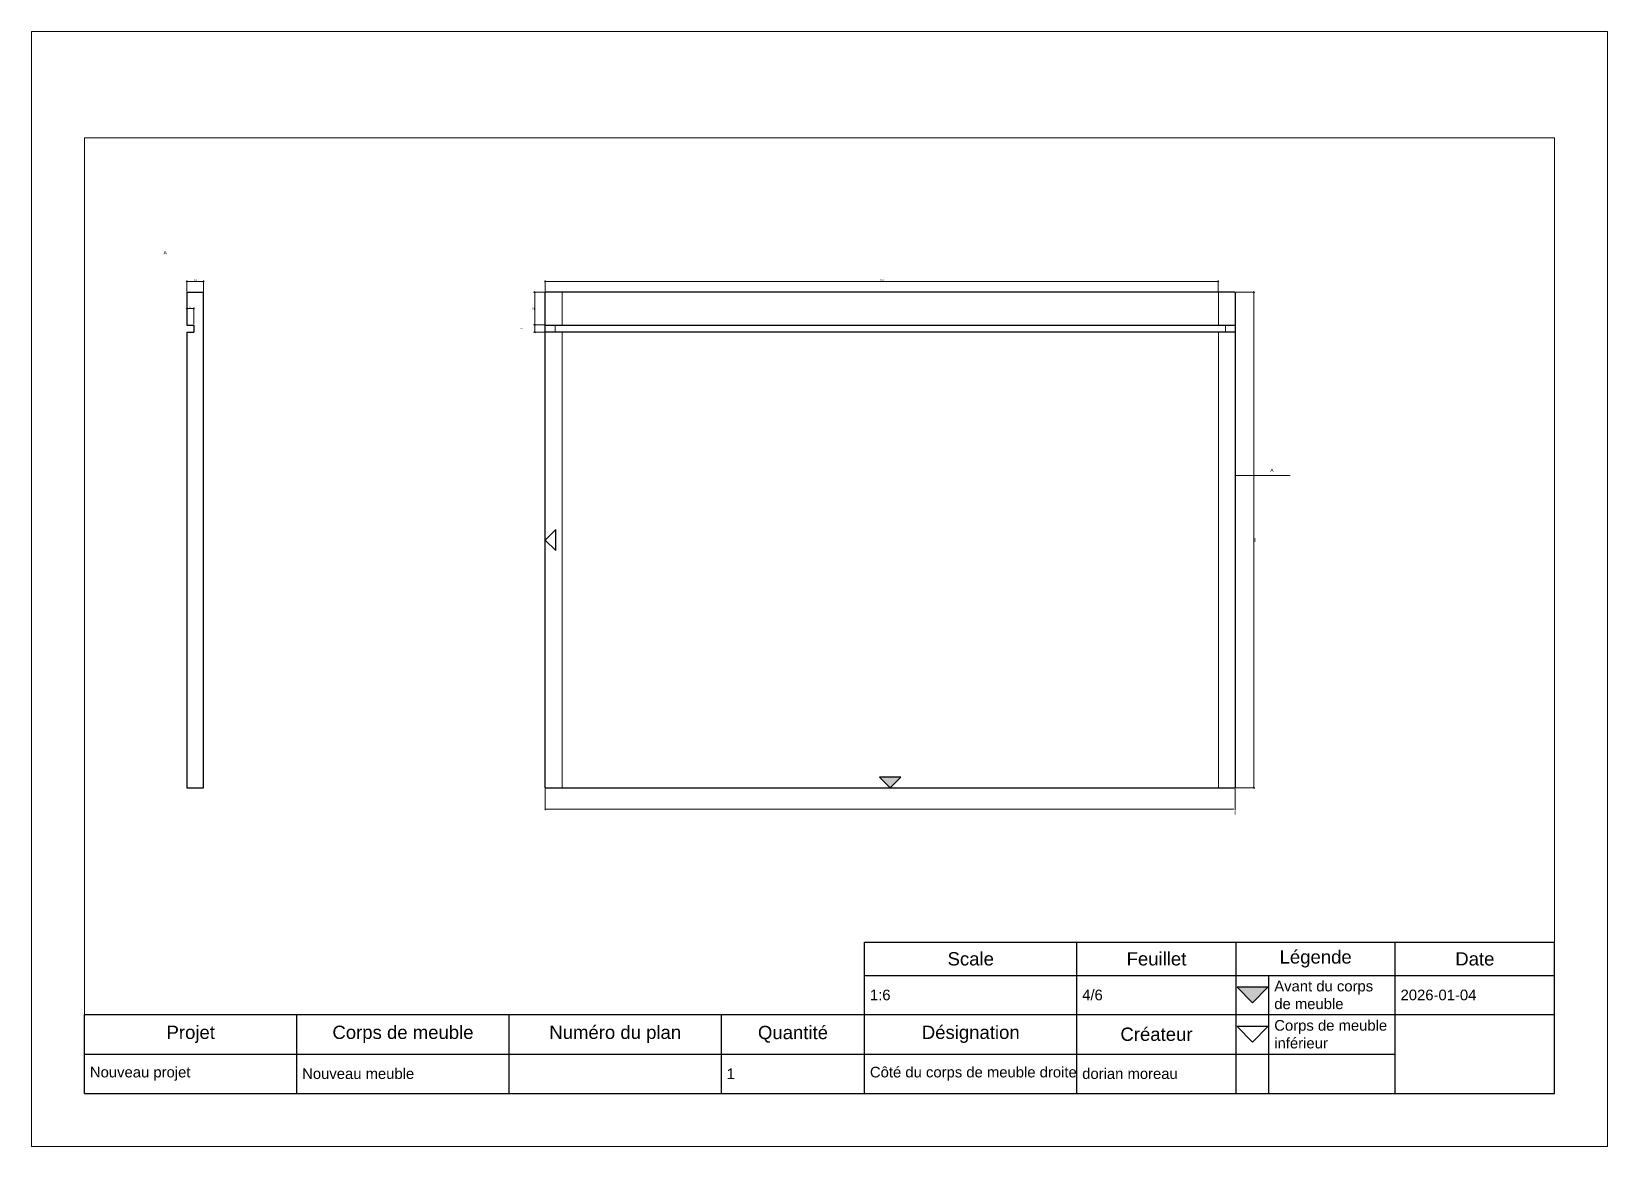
# Paper-space layout 'Côté du corps de meuble droite' of a CAD drawing. Header units: millimetres. Extents: x -5 to 1777, y -5 to 1255.
import ezdxf

# ---------------------------------------------------------------- set-up
doc = ezdxf.new("R2010")
doc.units = ezdxf.units.MM
doc.layers.get('0').update_dxf_attribs({"color": 254, "true_color": 0xc2ced6})
doc.layers.add('Nouveau projet_Nouveau meuble_Côté du corps de meuble droite_Vue de dessus', color=1, linetype='Continuous', true_color=0xff0000)
doc.layers.add('Nouveau projet_Nouveau meuble_Côté du corps de meuble droite_Vue de droite', color=1, linetype='Continuous', true_color=0xff0000)
doc.layers.add('TitleBlock', color=7, linetype='Continuous')
doc.styles.add('Blum_Dimension', font='arial.ttf', dxfattribs={"height": 2})
doc.styles.add('Blum_Titleblock_Header', font='arial.ttf', dxfattribs={"height": 2.5})
doc.styles.add('Blum_Titleblock_Value', font='arial.ttf', dxfattribs={"height": 2})
doc.styles.add('Blum_ViewInfo', font='arial.ttf', dxfattribs={"height": 4})
doc.dimstyles.new('Blum_Chain', dxfattribs={"dimtxt": 2, "dimasz": 2, "dimexe": 1.25, "dimexo": 1, "dimtad": 0, "dimjust": 4, "dimtih": 1, "dimtoh": 1, "dimtxsty": 'Blum_Dimension', "dimblk1": 'DOTSMALL', "dimsah": 1, "dimcen": 2, "dimadec": 0, "dimazin": 2, "dimtfac": 1, "dimtix": 1, "dimtmove": 0, "dimatfit": 3, "dimldrblk": 'OBLIQUE', "dimfxl": 1, "dimlwd": 5, "dimlwe": 5, "dimarcsym": 0})
doc.dimstyles.new('Blum_Default', dxfattribs={"dimtxt": 2, "dimasz": 1.5, "dimexe": 1.25, "dimexo": 1, "dimtad": 1, "dimtxsty": 'Blum_Dimension', "dimblk": 'OBLIQUE', "dimcen": 2, "dimadec": 0, "dimazin": 2, "dimtfac": 1, "dimtix": 1, "dimtmove": 0, "dimatfit": 3, "dimfxl": 1, "dimlwd": 5, "dimlwe": 5, "dimarcsym": 0})
doc.dimstyles.new('Blum_ViewInfo', dxfattribs={"dimtxt": 4, "dimasz": 3, "dimexe": 1.25, "dimexo": 1, "dimtad": 1, "dimtxsty": 'Blum_ViewInfo', "dimblk": 'OBLIQUE', "dimcen": 0, "dimadec": 0, "dimazin": 2, "dimtfac": 1, "dimtofl": 0, "dimtmove": 0, "dimatfit": 2, "dimfxl": 1, "dimlwd": 20, "dimlwe": 20, "dimarcsym": 0})

# ---------------------------------------------------------------- blocks, each defined once
blk = doc.blocks.new('Blum_Trinagle_Outline')
blk.add_lwpolyline([(0, 0), (2, 2), (-2, 2)], close=True)
blk = doc.blocks.new('Blum_Trinagle_Filled')
h = blk.add_hatch(color=256)
h.dxf.hatch_style = 1
h.paths.add_polyline_path([(2, 2), (-2, 2), (0, 0)])
blk.add_lwpolyline([(0, 0), (2, 2), (-2, 2)], close=True)
blk = doc.blocks.new('*T111')
at = {"layer": 'TitleBlock', "color": 0, "linetype": 'ByBlock', "lineweight": -2, "transparency": 16777216}
for p, q in [((147, 28.45), (277, 28.45)), ((147, 0), (147, 28.45)), ((187, 0), (187, 28.45)), ((217, 0), (217, 28.45)), ((247, 0), (247, 28.45)), ((277, 0), (277, 28.45)), ((147, 22.2), (277, 22.2)), ((223.2, 0), (223.2, 22.2)), ((0, 14.83), (277, 14.83)), ((0, 0), (0, 14.83)), ((40, 0), (40, 14.83)), ((80, 0), (80, 14.83)), ((120, 0), (120, 14.83)), ((0, 7.4), (247, 7.4)), ((0, 0), (277, 0))]:
    blk.add_line(p, q, dxfattribs=at)
at = {"layer": 'TitleBlock', "color": 0, "lineweight": 0, "transparency": 16777216, "xscale": 1.45, "yscale": 1.45, "zscale": 1.45}
for name, p in [('Blum_Trinagle_Filled', (220.1, 17.07)), ('Blum_Trinagle_Outline', (220.1, 9.67))]:
    blk.add_blockref(name, p, dxfattribs=at)
at = {"layer": 'TitleBlock', "color": 0, "lineweight": 0, "transparency": 16777216}
for s, insert, char_height, width, attachment_point, style in [('Légende', (232, 25.32), 2.5, 27, 5, 'Blum_Titleblock_Header'), ('Scale', (167, 25.32), 2.5, 37, 5, 'Blum_Titleblock_Header'), ('Feuillet', (202, 25.32), 2.5, 27, 5, 'Blum_Titleblock_Header'), ('Date', (262, 25.32), 2.5, 27, 5, 'Blum_Titleblock_Header'), ('Avant du corps de meuble', (224.2, 18.52), 2, 21.8, 4, 'Blum_Titleblock_Value'), ('1:6', (148, 18.52), 2, 38, 4, 'Blum_Titleblock_Value'), ('4/6', (188, 18.52), 2, 28, 4, 'Blum_Titleblock_Value'), ('2026-01-04', (248, 18.52), 2, 28, 4, 'Blum_Titleblock_Value'), ('Projet', (20, 11.12), 2.5, 37, 5, 'Blum_Titleblock_Header'), ('Corps de meuble', (60, 11.12), 2.5, 37, 5, 'Blum_Titleblock_Header'), ('Numéro du plan', (100, 11.12), 2.5, 37, 5, 'Blum_Titleblock_Header'), ('Quantité', (133.5, 11.12), 2.5, 24, 5, 'Blum_Titleblock_Header'), ('Désignation', (167, 11.12), 2.5, 37, 5, 'Blum_Titleblock_Header'), ('Créateur', (202, 11.12), 2.5, 27, 5, 'Blum_Titleblock_Header'), ('Corps de meuble inférieur', (224.2, 11.12), 2, 21.8, 4, 'Blum_Titleblock_Value'), ('Nouveau projet', (1, 3.7), 2, 38, 4, 'Blum_Titleblock_Value'), ('Nouveau meuble', (41, 3.7), 2, 38, 4, 'Blum_Titleblock_Value'), ('1', (121, 3.7), 2, 25, 4, 'Blum_Titleblock_Value'), ('Côté du corps de meuble droite', (148, 3.7), 2, 38, 4, 'Blum_Titleblock_Value'), ('dorian moreau', (188, 3.7), 2, 28, 4, 'Blum_Titleblock_Value')]:
    blk.add_mtext(s, dxfattribs=dict(at, insert=insert, char_height=char_height, width=width, attachment_point=attachment_point, style=style))
blk = doc.blocks.new('TitleBlock_Côté du corps de meuble droite')
at = {"layer": 'TitleBlock', "lineweight": 0, "transparency": 33554684}
for points in [[(-0.79, -0.79, 0), (-0.79, 209.21, 0), (296.21, 209.21, 0), (296.21, -0.79, 0)], [(9.21, 9.21, 0), (9.21, 189.21, 0), (286.21, 189.21, 0), (286.21, 9.21, 0)]]:
    blk.add_polyline3d(points, close=True, dxfattribs=at)
blk.add_blockref('*T111', (9.21, 9.21))
blk = doc.blocks.new('_Oblique')
at = {"color": 0, "linetype": 'ByBlock', "lineweight": -2}
blk.add_line((-0.5, -0.5), (0.5, 0.5), dxfattribs=at)
blk = doc.blocks.new('*D113')
at = {"layer": 'Nouveau projet_Nouveau meuble_Côté du corps de meuble droite_Vue de droite', "color": 0, "lineweight": 5, "transparency": 16777216}
for p, q in [((170.7, 924.6), (170.7, 943.3)), ((170.7, 942.1), (178.7, 942.1)), ((178.7, 924.6), (178.7, 943.3))]:
    blk.add_line(p, q, dxfattribs=at)
at = {"layer": 'Nouveau projet_Nouveau meuble_Côté du corps de meuble droite_Vue de droite', "color": 0, "lineweight": 5, "transparency": 16777216, "xscale": 1.5, "yscale": 1.5, "zscale": 1.5, "rotation": 180}
blk.add_blockref('_Oblique', (170.7, 942.1), dxfattribs=at)
at = {"layer": 'Nouveau projet_Nouveau meuble_Côté du corps de meuble droite_Vue de droite', "color": 0, "lineweight": 5, "transparency": 16777216, "xscale": 1.5, "yscale": 1.5, "zscale": 1.5}
blk.add_blockref('_Oblique', (178.7, 942.1), dxfattribs=at)
at = {"layer": 'Nouveau projet_Nouveau meuble_Côté du corps de meuble droite_Vue de droite', "color": 0, "lineweight": 0, "transparency": 16777216, "insert": (174.7, 943.7), "char_height": 2, "attachment_point": 5, "style": 'Blum_Dimension'}
blk.add_mtext('8', dxfattribs=at)
blk = doc.blocks.new('*D116')
at = {"layer": 'Nouveau projet_Nouveau meuble_Côté du corps de meuble droite_Vue de droite', "color": 0, "lineweight": 5, "transparency": 16777216}
for p, q in [((170.7, 961.6), (170.7, 973.8)), ((170.7, 972.6), (189.7, 972.6)), ((189.7, 961.6), (189.7, 973.8))]:
    blk.add_line(p, q, dxfattribs=at)
at = {"layer": 'Nouveau projet_Nouveau meuble_Côté du corps de meuble droite_Vue de droite', "color": 0, "lineweight": 5, "transparency": 16777216, "xscale": 1.5, "yscale": 1.5, "zscale": 1.5, "rotation": 180}
blk.add_blockref('_Oblique', (170.7, 972.6), dxfattribs=at)
at = {"layer": 'Nouveau projet_Nouveau meuble_Côté du corps de meuble droite_Vue de droite', "color": 0, "lineweight": 5, "transparency": 16777216, "xscale": 1.5, "yscale": 1.5, "zscale": 1.5}
blk.add_blockref('_Oblique', (189.7, 972.6), dxfattribs=at)
at = {"layer": 'Nouveau projet_Nouveau meuble_Côté du corps de meuble droite_Vue de droite', "color": 0, "lineweight": 0, "transparency": 16777216, "insert": (180.2, 974.2), "char_height": 2, "attachment_point": 5, "style": 'Blum_Dimension'}
blk.add_mtext('19', dxfattribs=at)
blk = doc.blocks.new('_DotSmall')
at = {"color": 0, "linetype": 'ByBlock', "const_width": 0.5}
blk.add_lwpolyline([(-0.0625, 0, 1), (0.0625, 0, 1)], format="xyb", close=True, dxfattribs=at)
blk = doc.blocks.new('*D119')
at = {"layer": 'Nouveau projet_Nouveau meuble_Côté du corps de meuble droite_Vue de dessus', "color": 0, "lineweight": 5, "transparency": 16777216}
for p, q in [((576.2, 399.6), (576.2, 375.3)), ((1356.2, 399.6), (1356.2, 375.3)), ((576.2, 376.6), (1354.2, 376.6))]:
    blk.add_line(p, q, dxfattribs=at)
at = {"layer": 'Nouveau projet_Nouveau meuble_Côté du corps de meuble droite_Vue de dessus', "color": 0, "lineweight": 0, "transparency": 16777216}
blk.add_solid([(1354.2, 376.3), (1354.2, 376.9), (1356.2, 376.6)], dxfattribs=at)
at = {"layer": 'Nouveau projet_Nouveau meuble_Côté du corps de meuble droite_Vue de dessus', "color": 0, "lineweight": 5, "transparency": 16777216, "xscale": 2, "yscale": 2, "zscale": 2, "rotation": 180}
blk.add_blockref('_DotSmall', (576.2, 376.6), dxfattribs=at)
at = {"layer": 'Nouveau projet_Nouveau meuble_Côté du corps de meuble droite_Vue de dessus', "color": 0, "lineweight": 0, "transparency": 16777216, "insert": (1356.2, 372.5), "char_height": 2, "attachment_point": 5, "rotation": 270, "style": 'Blum_Dimension'}
blk.add_mtext('780', dxfattribs=at)
blk = doc.blocks.new('*D122')
at = {"layer": 'Nouveau projet_Nouveau meuble_Côté du corps de meuble droite_Vue de dessus', "color": 0, "lineweight": 5, "transparency": 16777216}
for p, q in [((575.2, 923.6), (563, 923.6)), ((575.2, 915.6), (563, 915.6)), ((564.2, 915.6), (564.2, 923.6))]:
    blk.add_line(p, q, dxfattribs=at)
at = {"layer": 'Nouveau projet_Nouveau meuble_Côté du corps de meuble droite_Vue de dessus', "color": 0, "lineweight": 5, "transparency": 16777216, "xscale": 1.5, "yscale": 1.5, "zscale": 1.5}
for p, rotation in [((564.2, 923.6), 90), ((564.2, 915.6), 270)]:
    blk.add_blockref('_Oblique', p, dxfattribs=dict(at, rotation=rotation))
at = {"layer": 'Nouveau projet_Nouveau meuble_Côté du corps de meuble droite_Vue de dessus', "color": 0, "lineweight": 0, "transparency": 16777216, "insert": (549.2, 919.6), "char_height": 2, "attachment_point": 5, "rotation": 270, "style": 'Blum_Dimension'}
blk.add_mtext('8', dxfattribs=at)
blk = doc.blocks.new('*D125')
at = {"layer": 'Nouveau projet_Nouveau meuble_Côté du corps de meuble droite_Vue de dessus', "color": 0, "lineweight": 5, "transparency": 16777216}
for p, q in [((575.2, 960.6), (563, 960.6)), ((564.2, 923.6), (564.2, 960.6)), ((575.2, 923.6), (563, 923.6))]:
    blk.add_line(p, q, dxfattribs=at)
at = {"layer": 'Nouveau projet_Nouveau meuble_Côté du corps de meuble droite_Vue de dessus', "color": 0, "lineweight": 5, "transparency": 16777216, "xscale": 1.5, "yscale": 1.5, "zscale": 1.5}
for p, rotation in [((564.2, 960.6), 90), ((564.2, 923.6), 270)]:
    blk.add_blockref('_Oblique', p, dxfattribs=dict(at, rotation=rotation))
at = {"layer": 'Nouveau projet_Nouveau meuble_Côté du corps de meuble droite_Vue de dessus', "color": 0, "lineweight": 0, "transparency": 16777216, "insert": (562.6, 942.1), "char_height": 2, "attachment_point": 5, "rotation": 270, "style": 'Blum_Dimension'}
blk.add_mtext('37', dxfattribs=at)
blk = doc.blocks.new('*D128')
at = {"layer": 'Nouveau projet_Nouveau meuble_Côté du corps de meuble droite_Vue de dessus', "color": 0, "lineweight": 5, "transparency": 16777216}
for p, q in [((576.2, 961.6), (576.2, 973.8)), ((576.2, 972.6), (1337.2, 972.6)), ((1337.2, 961.6), (1337.2, 973.8))]:
    blk.add_line(p, q, dxfattribs=at)
at = {"layer": 'Nouveau projet_Nouveau meuble_Côté du corps de meuble droite_Vue de dessus', "color": 0, "lineweight": 5, "transparency": 16777216, "xscale": 1.5, "yscale": 1.5, "zscale": 1.5, "rotation": 180}
blk.add_blockref('_Oblique', (576.2, 972.6), dxfattribs=at)
at = {"layer": 'Nouveau projet_Nouveau meuble_Côté du corps de meuble droite_Vue de dessus', "color": 0, "lineweight": 5, "transparency": 16777216, "xscale": 1.5, "yscale": 1.5, "zscale": 1.5}
blk.add_blockref('_Oblique', (1337.2, 972.6), dxfattribs=at)
at = {"layer": 'Nouveau projet_Nouveau meuble_Côté du corps de meuble droite_Vue de dessus', "color": 0, "lineweight": 0, "transparency": 16777216, "insert": (956.7, 974.2), "char_height": 2, "attachment_point": 5, "style": 'Blum_Dimension'}
blk.add_mtext('761', dxfattribs=at)
blk = doc.blocks.new('*D131')
at = {"layer": 'Nouveau projet_Nouveau meuble_Côté du corps de meuble droite_Vue de dessus', "color": 0, "lineweight": 5, "transparency": 16777216}
for p, q in [((1357.2, 960.6), (1378.5, 960.6)), ((1377.2, 400.6), (1377.2, 960.6)), ((1357.2, 400.6), (1378.5, 400.6))]:
    blk.add_line(p, q, dxfattribs=at)
at = {"layer": 'Nouveau projet_Nouveau meuble_Côté du corps de meuble droite_Vue de dessus', "color": 0, "lineweight": 5, "transparency": 16777216, "xscale": 1.5, "yscale": 1.5, "zscale": 1.5}
for p, rotation in [((1377.2, 960.6), 90), ((1377.2, 400.6), 270)]:
    blk.add_blockref('_Oblique', p, dxfattribs=dict(at, rotation=rotation))
at = {"layer": 'Nouveau projet_Nouveau meuble_Côté du corps de meuble droite_Vue de dessus', "color": 0, "lineweight": 0, "transparency": 16777216, "insert": (1378.9, 680.6), "char_height": 2, "attachment_point": 5, "rotation": 270, "style": 'Blum_Dimension'}
blk.add_mtext('560', dxfattribs=at)

psp = doc.layouts.new('Côté du corps de meuble droite')

# ---------------------------------------------------------------- linework, layer by layer
at = {"linetype": 'Continuous', "lineweight": 30, "transparency": 33554684}
for p, q in [((170.726, 960.585), (170.726, 923.585)), ((170.726, 960.585), (189.726, 960.585)), ((189.726, 400.585), (189.726, 960.585)), ((576.226, 923.585), (576.226, 960.585)), ((1356.226, 960.585), (576.226, 960.585)), ((1356.226, 960.585), (1356.226, 923.585)), ((170.726, 923.585), (178.726, 923.585)), ((170.726, 915.585), (178.726, 915.585)), ((170.726, 915.585), (170.726, 400.585)), ((178.726, 923.585), (178.726, 915.585)), ((576.226, 923.585), (1356.226, 923.585)), ((576.226, 915.585), (576.226, 923.585)), ((1356.226, 915.585), (576.226, 915.585)), ((576.226, 400.585), (576.226, 915.585)), ((1356.226, 923.585), (1356.226, 915.585)), ((1356.226, 915.585), (1356.226, 400.585)), ((170.726, 400.585), (189.726, 400.585)), ((576.226, 400.585), (1356.226, 400.585))]:
    psp.add_line(p, q, dxfattribs=at)
at = {"linetype": 'Continuous', "lineweight": 5, "transparency": 33554684}
for p, q in [((595.226, 960.585), (576.226, 960.585)), ((576.226, 400.585), (576.226, 960.585)), ((595.226, 960.585), (595.226, 923.585)), ((1337.226, 960.585), (1337.226, 923.585)), ((1337.226, 960.585), (1356.226, 960.585)), ((1356.226, 400.585), (1356.226, 960.585)), ((587.226, 923.585), (587.226, 915.585)), ((595.226, 923.585), (587.226, 923.585)), ((595.226, 915.585), (587.226, 915.585)), ((595.226, 915.585), (595.226, 400.585)), ((1337.226, 923.585), (1345.226, 923.585)), ((1337.226, 915.585), (1345.226, 915.585)), ((1337.226, 915.585), (1337.226, 400.585)), ((1345.226, 915.585), (1345.226, 923.585)), ((595.226, 400.585), (576.226, 400.585)), ((1337.226, 400.585), (1356.226, 400.585))]:
    psp.add_line(p, q, dxfattribs=at)

# ---------------------------------------------------------------- block references
at = {"lineweight": 0, "transparency": 33554684, "xscale": 6, "yscale": 6, "zscale": 6}
psp.add_blockref('TitleBlock_Côté du corps de meuble droite', (0, 0), dxfattribs=at)
at = {"layer": 'Nouveau projet_Nouveau meuble_Côté du corps de meuble droite_Vue de dessus', "lineweight": 0, "transparency": 33554684, "xscale": 6, "yscale": 6, "zscale": 6, "rotation": 270}
psp.add_blockref('Blum_Trinagle_Outline', (576.226, 680.585), dxfattribs=at)
at = {"layer": 'Nouveau projet_Nouveau meuble_Côté du corps de meuble droite_Vue de dessus', "lineweight": 0, "transparency": 33554684, "xscale": 6, "yscale": 6, "zscale": 6}
psp.add_blockref('Blum_Trinagle_Filled', (966.226, 400.585), dxfattribs=at)

# ---------------------------------------------------------------- texts
at = {"lineweight": 0, "transparency": 33554684, "char_height": 4, "attachment_point": 7, "style": 'Blum_ViewInfo'}
for insert in [(144.476, 1003.335), (1395.976, 757.375)]:
    psp.add_mtext('A', dxfattribs=dict(at, insert=insert))

# ---------------------------------------------------------------- dimensions: what is measured, and where the dimension line sits
at = {"layer": 'Nouveau projet_Nouveau meuble_Côté du corps de meuble droite_Vue de dessus', "lineweight": 0, "transparency": 33554684}
for base, p1, p2, dimstyle, picture, middle in [((1337.226, 972.585), (576.226, 960.585), (1337.226, 960.585), 'Blum_Default', '*D128', (956.726, 974.231)), ((1356.226, 376.585), (576.226, 400.585), (1356.226, 400.585), 'Blum_Chain', '*D119', (1356.226, 372.512))]:
    dim = psp.add_linear_dim(base=base, p1=p1, p2=p2, dimstyle=dimstyle, override={"dimscale": 0}, dxfattribs=at)
    dim.commit()
    dim.dimension.update_dxf_attribs({"geometry": picture, "text_midpoint": middle})
for base, p1, p2, override, picture, middle in [((564.226, 960.585), (576.226, 923.585), (576.226, 960.585), {"dimscale": 0, "dimtad": 4}, '*D125', (562.579, 942.085)), ((1377.226, 960.585), (1356.226, 400.585), (1356.226, 960.585), {"dimscale": 0}, '*D131', (1378.872, 680.585))]:
    dim = psp.add_linear_dim(base=base, p1=p1, p2=p2, angle=90, dimstyle='Blum_Default', override=override, dxfattribs=at)
    dim.commit()
    dim.dimension.update_dxf_attribs({"geometry": picture, "text_midpoint": middle})
dim = psp.add_linear_dim(base=(564.226, 923.585), p1=(576.226, 915.585), p2=(576.226, 923.585), angle=90, dimstyle='Blum_Default', override={"dimscale": 0, "dimtad": 4, "dimtmove": 2}, dxfattribs=at)
dim.commit()
dim.dimension.update_dxf_attribs({"geometry": '*D122', "text_midpoint": (549.226, 919.585), "dimtype": 160})
at = {"layer": 'Nouveau projet_Nouveau meuble_Côté du corps de meuble droite_Vue de droite', "lineweight": 0, "transparency": 33554684}
for base, p1, p2, picture, middle in [((189.726, 972.585), (170.726, 960.585), (189.726, 960.585), '*D116', (180.226, 974.231)), ((178.726, 942.085), (170.726, 923.585), (178.726, 923.585), '*D113', (174.726, 943.731))]:
    dim = psp.add_linear_dim(base=base, p1=p1, p2=p2, dimstyle='Blum_Default', override={"dimscale": 0}, dxfattribs=at)
    dim.commit()
    dim.dimension.update_dxf_attribs({"geometry": picture, "text_midpoint": middle})

# ---------------------------------------------------------------- leaders
at = {"lineweight": 0, "transparency": 33554684}
psp.add_leader([(1356.226, 753.625), (1418.388, 753.625)], dimstyle='Blum_ViewInfo', override={"dimscale": 0}, dxfattribs=at)

doc.saveas('drawing.dxf')
